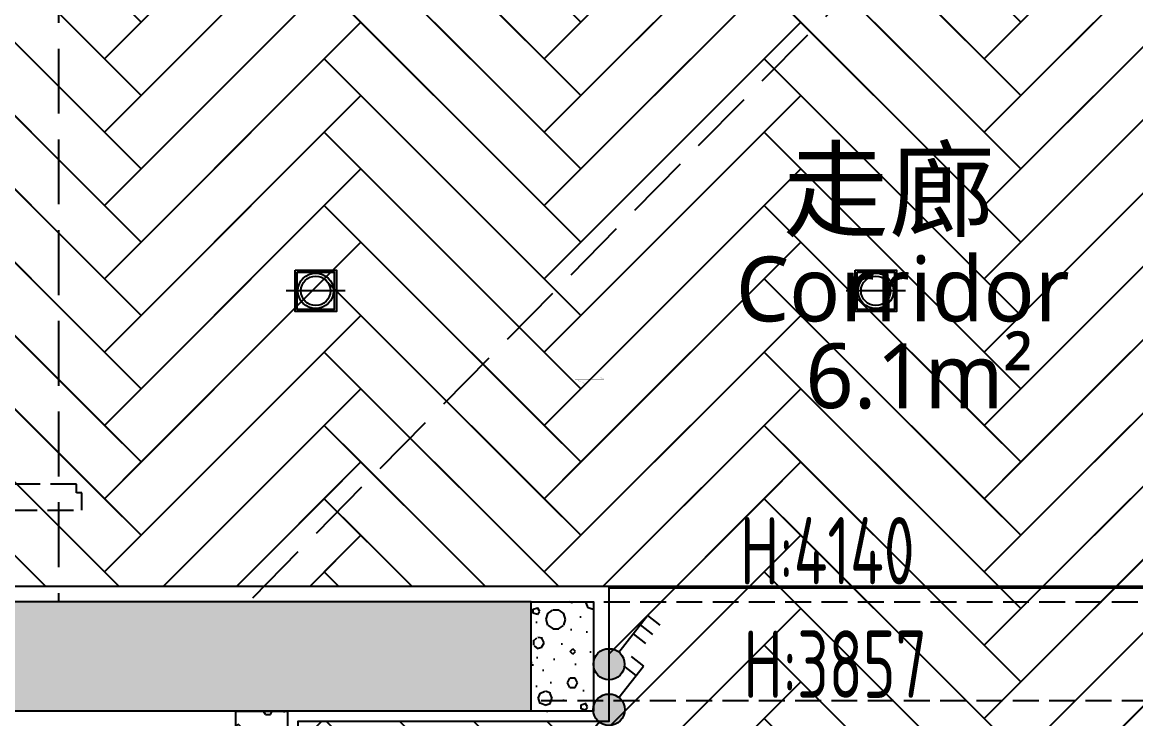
# Model space of a CAD drawing. Header units: millimetres. Extents: x -108767 to 78913, y -380878 to 1470.
# Drawn here: x -31053 to -28905, y -191708 to -190364 of the extents above; entities that cross this region are included whole.
import ezdxf
from ezdxf.enums import TextEntityAlignment as Align
from ezdxf.xclip import XClip

# ---------------------------------------------------------------- set-up
doc = ezdxf.new("R2010")
doc.units = ezdxf.units.MM
doc.header["$LTSCALE"] = 10
doc.header["$XCLIPFRAME"] = 0
doc.linetypes.add('DASH', pattern=[0.35, 0.25, -0.1])
doc.linetypes.add('DOTE', pattern=[2.42, 2, -0.2, 0.02, -0.2])
for name, color, linetype in [('NW-01-wall(原有墙体)', 255, 'Continuous'), ('NW-01wall(新墙体)', 140, 'Continuous'), ('NW-01梁', 4, 'Continuous'), ('NW-03-地面铺装', 8, 'Continuous'), ('NW-04-light(天花灯具)', 1, 'Continuous'), ('NW-04-天花造型粗线', 163, 'Continuous'), ('NW-door(门扇)', 12, 'Continuous'), ('NW-完成面（用于平面）', 43, 'Continuous'), ('NW-开关插座', 117, 'Continuous'), ('NW-开关面板', 147, 'Continuous'), ('平面图', 7, 'Continuous')]:
    doc.layers.add(name, color=color, linetype=linetype)
doc.styles.get("Standard").update_dxf_attribs({"font": ''})
doc.styles.add('TSSD_REIN', font='tssdeng.shx', dxfattribs={"width": 0.7, "bigfont": 'hztxt.shx'})
doc.styles.add('黑体', font='', dxfattribs={"width": 0.8, "height": 3})
doc.styles.get('Standard').set_extended_font_data('SimSun')
doc.styles.get('黑体').set_extended_font_data('Microsoft YaHei')

# ---------------------------------------------------------------- blocks, each defined once
blk = doc.blocks.new('嵌入式射灯1')
at = {"color": 250, "linetype": 'DOTE', "ltscale": 30}
blk.add_line((0, 100), (0, -100), dxfattribs=at)
blk.add_lwpolyline([(-100, 0, 0, 0, 0), (100, 0, 30, 0, 0), (154.9, 0, 0, 0, 0)], format="xyseb", dxfattribs=at)
blk.add_circle((0, 0), 60)
at = {"color": 250}
blk.add_circle((0, 0), 50, dxfattribs=at)
blk = doc.blocks.new('*U243')
at = {"layer": 'NW-04-light(天花灯具)', "color": 1, "ltscale": 15}
blk.add_lwpolyline([(150844.17, -14074.61), (150848.37, -14074.61), (150848.37, -14078.82), (150844.17, -14078.82)], close=True, dxfattribs=at)
at = {"layer": 'NW-04-light(天花灯具)', "color": 8, "ltscale": 15}
blk.add_lwpolyline([(150844.38, -14074.82), (150848.16, -14074.82), (150848.16, -14078.61), (150844.38, -14078.61)], close=True, dxfattribs=at)
at = {"layer": 'NW-04-light(天花灯具)', "color": 1, "linetype": 'DASH', "ltscale": 15, "xscale": 0.03000000000000001, "yscale": 0.03000000000000001, "zscale": 0.03000000000000001, "rotation": 270.0000000002702}
blk.add_blockref('嵌入式射灯1', (150846.27, -14076.71), dxfattribs=at)
blk = doc.blocks.new('_LINKPT1')
blk.add_line((0, 0), (0, 0))
blk = doc.blocks.new('ergwet')
for p, q in [((5135.367, -385.512), (5136.082, -384.797)), ((5137.485, -387.63), (5135.367, -385.512)), ((5135.91, -386.056), (5136.625, -385.341)), ((5136.426, -386.571), (5137.141, -385.856))]:
    blk.add_line(p, q)
blk.add_circle((5138.193, -388.338), 1.001)
for points in [[(5137.192, -388.338), (5137.192, -388.338), (5137.326, -388.839), (5137.326, -387.838)], [(5137.326, -388.839), (5137.326, -387.838), (5137.693, -389.205), (5137.693, -387.471)], [(5137.693, -389.205), (5137.693, -387.471), (5138.193, -389.339), (5138.193, -387.337)], [(5138.694, -389.205), (5138.694, -387.471), (5138.193, -389.339), (5138.193, -387.337)], [(5139.06, -388.839), (5139.06, -387.838), (5138.694, -389.205), (5138.694, -387.471)], [(5139.194, -388.338), (5139.194, -388.338), (5139.06, -388.839), (5139.06, -387.838)]]:
    blk.add_solid(points)
at = {"xscale": 4.805045045043872, "yscale": 4.805045045043872, "zscale": 4.805045045043872, "rotation": 90}
for p in [(5138.193, -387.337), (5137.192, -388.338), (5139.194, -388.338)]:
    blk.add_blockref('_LINKPT1', p, dxfattribs=at)
at = {"width": 0.8, "flags": 9}
blk.add_attdef('A', (5139.194, -388.338), '', height=0.0000961, rotation=90, dxfattribs=at)
blk = doc.blocks.new('*U261')
at = {"layer": 'NW-开关插座', "xscale": 30.1, "yscale": 30.1, "zscale": 30.1}
blk.add_blockref('ergwet', (-154433.7, 13702.9), dxfattribs=at)
blk = doc.blocks.new('eqweqweqweqweqweq')
at = {"layer": 'NW-开关面板'}
h = blk.add_hatch(color=256, dxfattribs=at)
edge = h.paths.add_edge_path()
edge.add_arc((0, 0), 1.011, 0, 360)
for p, q in [((-3.236, 1.806), (-2.521, 2.521)), ((-0.715, 0.715), (-2.521, 2.521)), ((-2.692, 1.262), (-1.977, 1.977)), ((0.715, -0.715), (2.521, -2.521)), ((2.005, -2.005), (2.72, -1.29)), ((2.521, -2.521), (3.236, -1.806))]:
    blk.add_line(p, q, dxfattribs=at)
blk.add_circle((0, 0), 1.011, dxfattribs=at)
blk = doc.blocks.new('*U270')
at = {"layer": 'NW-开关插座', "xscale": 30.1, "yscale": 30.1, "zscale": 30.1}
blk.add_blockref('eqweqweqweqweqweq', (225.9, 2013.9), dxfattribs=at)
blk = doc.blocks.new('GDSGGFDS')
at = {"layer": 'NW-03-地面铺装', "color": 250}
for points in [[(-31318.9, -190010.7), (-31248.2, -189940), (-30823.9, -190364.2), (-30894.6, -190434.9)], [(-30470.4, -190010.7), (-30399.7, -189940), (-29975.4, -190364.2), (-30046.1, -190434.9)], [(-29621.9, -190010.7), (-29551.1, -189940), (-29126.9, -190364.2), (-29197.6, -190434.9)], [(-30894.6, -190434.9), (-30470.4, -190010.7), (-30399.7, -190081.4), (-30823.9, -190505.6)], [(-30046.1, -190434.9), (-29621.9, -190010.7), (-29551.1, -190081.4), (-29975.4, -190505.6)], [(-29197.6, -190434.9), (-28773.3, -190010.7), (-28702.6, -190081.4), (-29126.9, -190505.6)], [(-31318.9, -190152.1), (-31248.2, -190081.4), (-30823.9, -190505.6), (-30894.6, -190576.4)], [(-30470.4, -190152.1), (-30399.7, -190081.4), (-29975.4, -190505.6), (-30046.1, -190576.4)], [(-29621.9, -190152.1), (-29551.1, -190081.4), (-29126.9, -190505.6), (-29197.6, -190576.4)], [(-30894.6, -190576.4), (-30470.4, -190152.1), (-30399.7, -190222.8), (-30823.9, -190647.1)], [(-30046.1, -190576.4), (-29621.9, -190152.1), (-29551.1, -190222.8), (-29975.4, -190647.1)], [(-29197.6, -190576.4), (-28773.3, -190152.1), (-28702.6, -190222.8), (-29126.9, -190647.1)], [(-31318.9, -190293.5), (-31248.2, -190222.8), (-30823.9, -190647.1), (-30894.6, -190717.8)], [(-30470.4, -190293.5), (-30399.7, -190222.8), (-29975.4, -190647.1), (-30046.1, -190717.8)], [(-29621.9, -190293.5), (-29551.1, -190222.8), (-29126.9, -190647.1), (-29197.6, -190717.8)], [(-30894.6, -190717.8), (-30470.4, -190293.5), (-30399.7, -190364.2), (-30823.9, -190788.5)], [(-30046.1, -190717.8), (-29621.9, -190293.5), (-29551.1, -190364.2), (-29975.4, -190788.5)], [(-29197.6, -190717.8), (-28773.3, -190293.5), (-28702.6, -190364.2), (-29126.9, -190788.5)], [(-31318.9, -190434.9), (-31248.2, -190364.2), (-30823.9, -190788.5), (-30894.6, -190859.2)], [(-30470.4, -190434.9), (-30399.7, -190364.2), (-29975.4, -190788.5), (-30046.1, -190859.2)], [(-29621.9, -190434.9), (-29551.1, -190364.2), (-29126.9, -190788.5), (-29197.6, -190859.2)], [(-30894.6, -190859.2), (-30470.4, -190434.9), (-30399.7, -190505.6), (-30823.9, -190929.9)], [(-30046.1, -190859.2), (-29621.9, -190434.9), (-29551.1, -190505.6), (-29975.4, -190929.9)], [(-29197.6, -190859.2), (-28773.3, -190434.9), (-28702.6, -190505.6), (-29126.9, -190929.9)], [(-31318.9, -190576.4), (-31248.2, -190505.6), (-30823.9, -190929.9), (-30894.6, -191000.6)], [(-30470.4, -190576.4), (-30399.7, -190505.6), (-29975.4, -190929.9), (-30046.1, -191000.6)], [(-29621.9, -190576.4), (-29551.1, -190505.6), (-29126.9, -190929.9), (-29197.6, -191000.6)], [(-30894.6, -191000.6), (-30470.4, -190576.4), (-30399.7, -190647.1), (-30823.9, -191071.3)], [(-30046.1, -191000.6), (-29621.9, -190576.4), (-29551.1, -190647.1), (-29975.4, -191071.3)], [(-29197.6, -191000.6), (-28773.3, -190576.4), (-28702.6, -190647.1), (-29126.9, -191071.3)], [(-31318.9, -190717.8), (-31248.2, -190647.1), (-30823.9, -191071.3), (-30894.6, -191142)], [(-30470.4, -190717.8), (-30399.7, -190647.1), (-29975.4, -191071.3), (-30046.1, -191142)], [(-29621.9, -190717.8), (-29551.1, -190647.1), (-29126.9, -191071.3), (-29197.6, -191142)], [(-30894.6, -191142), (-30470.4, -190717.8), (-30399.7, -190788.5), (-30823.9, -191212.7)], [(-30046.1, -191142), (-29621.9, -190717.8), (-29551.1, -190788.5), (-29975.4, -191212.7)], [(-29197.6, -191142), (-28773.3, -190717.8), (-28702.6, -190788.5), (-29126.9, -191212.7)], [(-31318.9, -190859.2), (-31248.2, -190788.5), (-30823.9, -191212.7), (-30894.6, -191283.5)], [(-30470.4, -190859.2), (-30399.7, -190788.5), (-29975.4, -191212.7), (-30046.1, -191283.5)], [(-29621.9, -190859.2), (-29551.1, -190788.5), (-29126.9, -191212.7), (-29197.6, -191283.5)], [(-30894.6, -191283.5), (-30470.4, -190859.2), (-30399.7, -190929.9), (-30823.9, -191354.2)], [(-30046.1, -191283.5), (-29621.9, -190859.2), (-29551.1, -190929.9), (-29975.4, -191354.2)], [(-29197.6, -191283.5), (-28773.3, -190859.2), (-28702.6, -190929.9), (-29126.9, -191354.2)], [(-31318.9, -191000.6), (-31248.2, -190929.9), (-30823.9, -191354.2), (-30894.6, -191424.9)], [(-30470.4, -191000.6), (-30399.7, -190929.9), (-29975.4, -191354.2), (-30046.1, -191424.9)], [(-29621.9, -191000.6), (-29551.1, -190929.9), (-29126.9, -191354.2), (-29197.6, -191424.9)], [(-30894.6, -191424.9), (-30470.4, -191000.6), (-30399.7, -191071.3), (-30823.9, -191495.6)], [(-30046.1, -191424.9), (-29621.9, -191000.6), (-29551.1, -191071.3), (-29975.4, -191495.6)], [(-29197.6, -191424.9), (-28773.3, -191000.6), (-28702.6, -191071.3), (-29126.9, -191495.6)], [(-31318.9, -191142), (-31248.2, -191071.3), (-30823.9, -191495.6), (-30894.6, -191566.3)], [(-30470.4, -191142), (-30399.7, -191071.3), (-29975.4, -191495.6), (-30046.1, -191566.3)], [(-29621.9, -191142), (-29551.1, -191071.3), (-29126.9, -191495.6), (-29197.6, -191566.3)], [(-30894.6, -191566.3), (-30470.4, -191142), (-30399.7, -191212.7), (-30823.9, -191637)], [(-30046.1, -191566.3), (-29621.9, -191142), (-29551.1, -191212.7), (-29975.4, -191637)], [(-29197.6, -191566.3), (-28773.3, -191142), (-28702.6, -191212.7), (-29126.9, -191637)], [(-31318.9, -191283.5), (-31248.2, -191212.7), (-30823.9, -191637), (-30894.6, -191707.7)], [(-30470.4, -191283.5), (-30399.7, -191212.7), (-29975.4, -191637), (-30046.1, -191707.7)], [(-29621.9, -191283.5), (-29551.1, -191212.7), (-29126.9, -191637), (-29197.6, -191707.7)], [(-30894.6, -191707.7), (-30470.4, -191283.5), (-30399.7, -191354.2), (-30823.9, -191778.4)], [(-30046.1, -191707.7), (-29621.9, -191283.5), (-29551.1, -191354.2), (-29975.4, -191778.4)], [(-29197.6, -191707.7), (-28773.3, -191283.5), (-28702.6, -191354.2), (-29126.9, -191778.4)], [(-31318.9, -191424.9), (-31248.2, -191354.2), (-30823.9, -191778.4), (-30894.6, -191849.1)], [(-30470.4, -191424.9), (-30399.7, -191354.2), (-29975.4, -191778.4), (-30046.1, -191849.1)], [(-29621.9, -191424.9), (-29551.1, -191354.2), (-29126.9, -191778.4), (-29197.6, -191849.1)], [(-30046.1, -191849.1), (-29621.9, -191424.9), (-29551.1, -191495.6), (-29975.4, -191919.9)], [(-29197.6, -191849.1), (-28773.3, -191424.9), (-28702.6, -191495.6), (-29126.9, -191919.9)], [(-29621.9, -191566.3), (-29551.1, -191495.6), (-29126.9, -191919.9), (-29197.6, -191990.6)], [(-30895.4, -191991.3), (-30471.1, -191567), (-30400.4, -191637.8), (-30824.7, -192062)], [(-30046.1, -191990.6), (-29621.9, -191566.3), (-29551.1, -191637), (-29975.4, -192061.3)], [(-29197.6, -191990.6), (-28773.3, -191566.3), (-28702.6, -191637), (-29126.9, -192061.3)], [(-30471.1, -191708.5), (-30400.4, -191637.8), (-29976.1, -192062), (-30046.9, -192132.7)], [(-29621.9, -191707.7), (-29551.1, -191637), (-29126.9, -192061.3), (-29197.6, -192132)], [(-30046.1, -192132), (-29621.9, -191707.7), (-29551.1, -191778.4), (-29975.4, -192202.7)]]:
    blk.add_lwpolyline(points, close=True, dxfattribs=at)

msp = doc.modelspace()

# ---------------------------------------------------------------- hatches: boundary and pattern name
at = {"layer": 'NW-01-wall(原有墙体)'}
h = msp.add_hatch(color=250, dxfattribs=at)
h.dxf.hatch_style = 1
h.paths.add_polyline_path([(-30071.3, -191482.5), (-30731.3, -191482.5), (-31563.3, -191482.5), (-31563.3, -191693.5), (-31313.3, -191693.5), (-31313.3, -191693.5), (-30321.3, -191693.5), (-30071.3, -191693.5)])
at = {"layer": '平面图'}
h = msp.add_hatch(dxfattribs=at)
h.set_pattern_fill('14砌块砖隔墙', color=250, scale=184.459189, style=0, pattern_type=2)
h.set_pattern_definition([(0, (54.42, -95.16), (92.2296, 184.45919), [0, -184.45919]), (0, (-53.5, -120.06), (92.2296, 184.45919), [0, -184.45919]), (0, (6.46, -121.9), (92.2296, 184.45919), [0, -184.45919]), (0, (71.94, -67.49), (92.2296, 184.45919), [0, -184.45919]), (0, (-4.61, -131.13), (92.2296, 184.45919), [0, -184.45919]), (0, (90.39, 48.72), (92.2296, 184.45919), [0, -184.45919]), (0, (34.12, 33.97), (92.2296, 184.45919), [0, -184.45919]), (0, (63.64, 10.9), (92.2296, 184.45919), [0, -184.45919]), (0, (-86.7, 7.22), (92.2296, 184.45919), [0, -184.45919]), (0, (3.69, -1.08), (92.2296, 184.45919), [0, -184.45919]), (0, (-31.36, -48.12), (92.2296, 184.45919), [0, -184.45919]), (0, (-29.51, -117.29), (92.2296, 184.45919), [0, -184.45919]), (0, (39.66, -124.67), (92.2296, 184.45919), [0, -184.45919]), (0, (90.39, -43.5), (92.2296, 184.45919), [0, -184.45919]), (0, (-82.08, -72.1), (92.2296, 184.45919), [0, -184.45919]), (0, (-66.4, -40.74), (92.2296, 184.45919), [0, -184.45919]), (0, (5.53, -53.65), (92.2296, 184.45919), [0, -184.45919]), (0, (-20.29, -80.4), (92.2296, 184.45919), [0, -184.45919]), (0, (-35.05, -19.53), (92.2296, 184.45919), [0, -184.45919]), (0, (-11.99, 49.64), (92.2296, 184.45919), [0, -184.45919]), (0, (-74.7, -110.83), (92.2296, 184.45919), [0, -184.45919]), (0, (26.75, 11.83), (92.2296, 184.45919), [0, -184.45919]), (0, (-59.03, 14.6), (92.2296, 184.45919), [0, -184.45919]), (0, (-73.78, 38.58), (92.2296, 184.45919), [0, -184.45919]), (130.601294, (79.054, -9.031), (-461.1479683, 553.37757044), [8.09824, -3393.1611]), (18.434949, (65.878, -5.517), (461.1479726, 184.4591883), [8.33302, -1158.28932]), (90, (65.88, -13.42), (92.229595, 184.45919), [7.9054, -361.01297]), (161.565051, (73.784, -16.058), (-461.1479766, 184.459176), [8.33302, -1158.28932]), (53.130102, (73.784, -16.058), (92.229595, 184.459189), [8.78377, -913.51216]), (135, (80.81, -110.044), (-92.229606, 184.459177), [7.45328, -514.2761]), (45, (70.27, -110.044), (92.229594, 184.459189), [7.45328, -514.2761]), (135, (75.54, -115.314), (-92.229606, 184.459177), [7.45328, -514.2761]), (45, (75.54, -115.314), (92.229594, 184.459189), [7.45328, -514.2761]), (116.56505, (-7.9, 13.8), (-1e-05, 368.91837), [9.82055, -196.41107]), (180, (-12.3, 22.6), (-92.2296, 184.45919), [10.54053, -173.91866]), (63.43495, (-27.23, 13.8), (1e-07, 368.91838), [9.82055, -196.41107]), (116.56505, (-22.84, 5.02), (-1e-05, 368.91837), [9.82055, -196.41107]), (0, (-22.84, 5.02), (92.2296, 184.45919), [10.54053, -173.91866]), (63.43495, (-12.3, 5.02), (1e-07, 368.91838), [9.82055, -196.41107]), (107.102728, (61.4864, -48.5576), (-276.6887736, 922.29594868), [11.94722, -5005.8852]), (143.972626, (57.973, -37.139), (-1752.362276, 1291.2143235), [11.94722, -2496.96889]), (180, (48.31, -30.11), (-92.2296, 184.45919), [11.4189, -173.04028]), (36.027373, (27.23, -37.139), (1752.3622853, 1291.2143111), [11.94722, -2496.96889]), (71.565051, (23.716, -47.68), (276.6887854, 922.2959447), [11.11069, -1155.51165]), (107.102728, (27.23, -59.098), (-276.6887736, 922.29594868), [11.94722, -5005.8852]), (143.972626, (36.892, -66.125), (-1752.362276, 1291.2143235), [11.94722, -2496.96889]), (0, (36.9, -66.13), (92.2296, 184.45919), [11.4189, -173.04028]), (36.027373, (48.311, -66.125), (1752.3622853, 1291.2143111), [11.94722, -2496.96889]), (71.565051, (57.973, -59.098), (276.6887854, 922.2959447), [11.11069, -1155.51165]), (150.255118, (63.243, 37.523), (-276.6887842, 184.4591867), [7.0817, -1480.07582]), (90, (57.09, 34.01), (92.229595, 184.45919), [7.02702, -361.89135]), (29.744881, (57.095, 34.01), (276.6887837, 184.4591882), [7.0817, -1480.07582]), (116.56505, (20.2, -93.35), (-1e-05, 368.91837), [9.82055, -196.41107]), (168.690067, (15.81, -84.571), (-830.0663521, 184.4591846), [8.95772, -1872.16411]), (41.185925, (0, -88.963), (2305.7398558, 2029.05106764), [9.33728, -3912.31871]), (90, (0, -97.75), (92.229595, 184.45919), [8.78377, -360.1346]), (138.814074, (7.027, -103.895), (-2305.7398288, 2029.0510983), [9.33728, -3912.31871]), (16.699244, (7.027, -103.895), (3043.57661373, 922.29594078), [9.17053, -3842.45037]), (60.945396, (15.811, -101.26), (92.22959487, 184.45918847), [9.04345, -3789.20364]), (109.983106, (-57.0945, -16.058), (-461.14797504, 1291.2143218), [10.28114, -4307.79774]), (155.556045, (-60.608, -6.3955), (-1198.98473437, 553.3775561), [10.61347, -4447.04414]), (24.4439547, (-79.932, -6.3955), (1198.9847304, 553.37756493), [10.61347, -4447.04414]), (70.0168934, (-83.446, -16.058), (461.1479747, 1291.214322), [10.28114, -4307.79774]), (109.983106, (-79.932, -25.72), (-461.14797504, 1291.2143218), [10.28114, -4307.79774]), (160.016893, (-70.27, -29.233), (-461.1479749, 184.4591814), [10.28114, -2148.75827]), (19.9831065, (-70.27, -29.233), (461.147972, 184.4591895), [10.28114, -2148.75827]), (70.0168934, (-60.608, -25.72), (461.1479747, 1291.214322), [10.28114, -4307.79774]), (122.005383, (11.419, -32.747), (-92.2296072, 184.4591801), [8.2866, -1731.89791]), (18.434949, (-0.878, -28.355), (461.1479726, 184.4591883), [8.33302, -1158.28932]), (90, (-0.88, -36.26), (92.229595, 184.45919), [7.9054, -361.01297]), (161.565051, (7.027, -38.895), (-461.1479766, 184.459176), [8.33302, -1158.28932]), (54.462322, (7.027, -38.895), (645.6071612, 922.2959445), [7.55608, -3165.99978]), (116.56505, (-42.16, -77.54), (-1e-05, 368.91837), [9.82055, -196.41107]), (180, (-46.55, -68.76), (-92.2296, 184.45919), [9.66215, -174.79703]), (59.036243, (-61.486, -77.544), (92.2295948, 184.4591881), [10.24355, -2140.9016]), (120.963756, (-56.216, -86.328), (-92.2296071, 184.4591806), [10.24355, -2140.9016]), (0, (-56.22, -86.33), (92.2296, 184.45919), [9.66215, -174.79703]), (63.43495, (-46.55, -86.33), (1e-07, 368.91838), [9.82055, -196.41107])])
h.paths.add_polyline_path([(-29950.8, -191482.5), (-30070.8, -191482.5), (-30071.8, -191693.5), (-29951.8, -191693.5)])
h = msp.add_hatch(dxfattribs=at)
h.set_pattern_fill('14砌块砖隔墙', color=250, scale=184.459189, style=0, pattern_type=2)
h.set_pattern_definition([(0, (54.42, -56.26), (92.2296, 184.45919), [0, -184.45919]), (0, (-53.5, -81.16), (92.2296, 184.45919), [0, -184.45919]), (0, (6.46, -83), (92.2296, 184.45919), [0, -184.45919]), (0, (71.94, -28.6), (92.2296, 184.45919), [0, -184.45919]), (0, (-4.61, -92.23), (92.2296, 184.45919), [0, -184.45919]), (0, (90.39, 87.62), (92.2296, 184.45919), [0, -184.45919]), (0, (34.12, 72.86), (92.2296, 184.45919), [0, -184.45919]), (0, (63.64, 49.8), (92.2296, 184.45919), [0, -184.45919]), (0, (-86.7, 46.11), (92.2296, 184.45919), [0, -184.45919]), (0, (3.69, 37.81), (92.2296, 184.45919), [0, -184.45919]), (0, (-31.36, -9.22), (92.2296, 184.45919), [0, -184.45919]), (0, (-29.51, -78.4), (92.2296, 184.45919), [0, -184.45919]), (0, (39.66, -85.77), (92.2296, 184.45919), [0, -184.45919]), (0, (90.39, -4.61), (92.2296, 184.45919), [0, -184.45919]), (0, (-82.08, -33.2), (92.2296, 184.45919), [0, -184.45919]), (0, (-66.4, -1.84), (92.2296, 184.45919), [0, -184.45919]), (0, (5.53, -14.76), (92.2296, 184.45919), [0, -184.45919]), (0, (-20.29, -41.5), (92.2296, 184.45919), [0, -184.45919]), (0, (-35.05, 19.37), (92.2296, 184.45919), [0, -184.45919]), (0, (-11.99, 88.54), (92.2296, 184.45919), [0, -184.45919]), (0, (-74.7, -71.94), (92.2296, 184.45919), [0, -184.45919]), (0, (26.75, 50.73), (92.2296, 184.45919), [0, -184.45919]), (0, (-59.03, 53.5), (92.2296, 184.45919), [0, -184.45919]), (0, (-73.78, 77.47), (92.2296, 184.45919), [0, -184.45919]), (130.601294, (79.054, 29.865), (-461.1479683, 553.37757044), [8.09824, -3393.1611]), (18.434949, (65.878, 33.378), (461.1479726, 184.4591883), [8.33302, -1158.28932]), (90, (65.88, 25.47), (92.229595, 184.45919), [7.9054, -361.01297]), (161.565051, (73.784, 22.838), (-461.1479766, 184.459176), [8.33302, -1158.28932]), (53.130102, (73.784, 22.838), (92.229595, 184.459189), [8.78377, -913.51216]), (135, (80.81, -71.15), (-92.229606, 184.459177), [7.45328, -514.2761]), (45, (70.27, -71.15), (92.229594, 184.459189), [7.45328, -514.2761]), (135, (75.54, -76.42), (-92.229606, 184.459177), [7.45328, -514.2761]), (45, (75.54, -76.42), (92.229594, 184.459189), [7.45328, -514.2761]), (116.56505, (-7.9, 52.7), (-1e-05, 368.91837), [9.82055, -196.41107]), (180, (-12.3, 61.49), (-92.2296, 184.45919), [10.54053, -173.91866]), (63.43495, (-27.23, 52.7), (1e-07, 368.91838), [9.82055, -196.41107]), (116.56505, (-22.84, 43.92), (-1e-05, 368.91837), [9.82055, -196.41107]), (0, (-22.84, 43.92), (92.2296, 184.45919), [10.54053, -173.91866]), (63.43495, (-12.3, 43.92), (1e-07, 368.91838), [9.82055, -196.41107]), (107.102728, (61.4864, -9.662), (-276.6887736, 922.29594868), [11.94722, -5005.8852]), (143.972626, (57.973, 1.757), (-1752.362276, 1291.2143235), [11.94722, -2496.96889]), (180, (48.31, 8.78), (-92.2296, 184.45919), [11.4189, -173.04028]), (36.027373, (27.23, 1.757), (1752.3622853, 1291.2143111), [11.94722, -2496.96889]), (71.565051, (23.716, -8.784), (276.6887854, 922.2959447), [11.11069, -1155.51165]), (107.102728, (27.23, -20.203), (-276.6887736, 922.29594868), [11.94722, -5005.8852]), (143.972626, (36.892, -27.23), (-1752.362276, 1291.2143235), [11.94722, -2496.96889]), (0, (36.9, -27.23), (92.2296, 184.45919), [11.4189, -173.04028]), (36.027373, (48.311, -27.23), (1752.3622853, 1291.2143111), [11.94722, -2496.96889]), (71.565051, (57.973, -20.203), (276.6887854, 922.2959447), [11.11069, -1155.51165]), (150.255118, (63.243, 76.419), (-276.6887842, 184.4591867), [7.0817, -1480.07582]), (90, (57.09, 72.905), (92.229595, 184.45919), [7.02702, -361.89135]), (29.744881, (57.095, 72.905), (276.6887837, 184.4591882), [7.0817, -1480.07582]), (116.56505, (20.2, -54.46), (-1e-05, 368.91837), [9.82055, -196.41107]), (168.690067, (15.81, -45.676), (-830.0663521, 184.4591846), [8.95772, -1872.16411]), (41.185925, (0, -50.0675), (2305.7398558, 2029.05106764), [9.33728, -3912.31871]), (90, (0, -58.85), (92.229595, 184.45919), [8.78377, -360.1346]), (138.814074, (7.027, -65), (-2305.7398288, 2029.0510983), [9.33728, -3912.31871]), (16.699244, (7.027, -65), (3043.57661373, 922.29594078), [9.17053, -3842.45037]), (60.945396, (15.811, -62.365), (92.22959487, 184.45918847), [9.04345, -3789.20364]), (109.983106, (-57.0945, 22.838), (-461.14797504, 1291.2143218), [10.28114, -4307.79774]), (155.556045, (-60.608, 32.5), (-1198.98473437, 553.3775561), [10.61347, -4447.04414]), (24.4439547, (-79.932, 32.5), (1198.9847304, 553.37756493), [10.61347, -4447.04414]), (70.0168934, (-83.446, 22.838), (461.1479747, 1291.214322), [10.28114, -4307.79774]), (109.983106, (-79.932, 13.176), (-461.14797504, 1291.2143218), [10.28114, -4307.79774]), (160.016893, (-70.27, 9.662), (-461.1479749, 184.4591814), [10.28114, -2148.75827]), (19.9831065, (-70.27, 9.662), (461.147972, 184.4591895), [10.28114, -2148.75827]), (70.0168934, (-60.608, 13.176), (461.1479747, 1291.214322), [10.28114, -4307.79774]), (122.005383, (11.419, 6.149), (-92.2296072, 184.4591801), [8.2866, -1731.89791]), (18.434949, (-0.878, 10.54), (461.1479726, 184.4591883), [8.33302, -1158.28932]), (90, (-0.88, 2.635), (92.229595, 184.45919), [7.9054, -361.01297]), (161.565051, (7.027, 0), (-461.1479766, 184.459176), [8.33302, -1158.28932]), (54.462322, (7.027, 0), (645.6071612, 922.2959445), [7.55608, -3165.99978]), (116.56505, (-42.16, -38.65), (-1e-05, 368.91837), [9.82055, -196.41107]), (180, (-46.55, -29.86), (-92.2296, 184.45919), [9.66215, -174.79703]), (59.036243, (-61.486, -38.649), (92.2295948, 184.4591881), [10.24355, -2140.9016]), (120.963756, (-56.216, -47.432), (-92.2296071, 184.4591806), [10.24355, -2140.9016]), (0, (-56.22, -47.43), (92.2296, 184.45919), [9.66215, -174.79703]), (63.43495, (-46.55, -47.43), (1e-07, 368.91838), [9.82055, -196.41107])])
h.paths.add_polyline_path([(-30541.3, -192601.5), (-30641.3, -192601.5), (-30641.3, -191693.5), (-30541.3, -191693.5)])
h.paths.add_polyline_path([(-30541.3, -192501.5), (-30391.3, -192501.5), (-30391.3, -192601.5), (-30541.3, -192601.5)])
h.paths.add_polyline_path([(-30491.3, -192601.5), (-30391.3, -192601.5), (-30391.3, -193041.5), (-30491.3, -193041.5)])

# ---------------------------------------------------------------- linework, layer by layer
at = {"layer": 'NW-01-wall(原有墙体)'}
for p, q in [((-30071.3, -191482.5), (-31563.3, -191482.5)), ((-30071.3, -191693.5), (-30071.3, -191482.5)), ((-30321.3, -191693.5), (-31563.3, -191693.5)), ((-30071.3, -191693.5), (-30321.3, -191693.5))]:
    msp.add_line(p, q, dxfattribs=at)
at = {"layer": 'NW-01wall(新墙体)'}
for points in [[(-30071.3, -191482.5), (-29951.3, -191482.5), (-29951.3, -191693.5), (-30071.3, -191693.5)], [(-30541.3, -192601.5), (-30641.3, -192601.5), (-30641.3, -191693.5), (-30541.3, -191693.5)]]:
    msp.add_lwpolyline(points, close=True, dxfattribs=at)
at = {"layer": 'NW-01梁', "linetype": 'DASH', "ltscale": 50}
msp.add_line((-29047.3, -189890.5), (-30616.3, -191482.5), dxfattribs=at)
msp.add_lwpolyline([(-31233.3, -189890.5), (-30983.3, -189890.5), (-30983.3, -191482.5), (-31233.3, -191482.5)], close=True, dxfattribs=at)
at = {"layer": 'NW-01梁', "linetype": 'DASH', "ltscale": 20}
msp.add_lwpolyline([(-30071.3, -191482.5), (-28742.3, -191482.5), (-28742.3, -191673.5), (-30071.3, -191673.5)], close=True, dxfattribs=at)
at = {"layer": 'NW-04-天花造型粗线', "color": 251}
for p, q in [((-29921.3, -191452.5), (-28772.3, -191452.5)), ((-29921.3, -191455.5), (-28772.3, -191455.5))]:
    msp.add_line(p, q, dxfattribs=at)
at = {"layer": 'NW-04-天花造型粗线', "color": 250, "const_width": 0.162}
msp.add_lwpolyline([(-29949.7, -191043.4), (-29931.4, -191052.8), (-29986.6, -191052.8), (-29967.2, -191061.8)], dxfattribs=at)
at = {"layer": 'NW-door(门扇)', "color": 8, "linetype": 'DASH', "ltscale": 20}
msp.add_lwpolyline([(-32044.3, -191255.4), (-32044.3, -191272.4), (-32054.3, -191272.4), (-32054.3, -191305.4), (-30938.3, -191305.4), (-30938.3, -191272.4), (-30948.3, -191272.4), (-30948.3, -191255.4)], close=True, dxfattribs=at)
at = {"layer": 'NW-完成面（用于平面）'}
msp.add_lwpolyline([(-31073.2, -191452.5), (-29921.3, -191452.5), (-29921.3, -191713.5), (-30521.3, -191713.5), (-30521.3, -192483.5), (-30371.3, -192483.5), (-30371.3, -193021.5), (-29921.3, -193021.5), (-29921.3, -193538.5)], dxfattribs=at)

# ---------------------------------------------------------------- block references
at = {"layer": 'NW-03-地面铺装'}
ref = msp.add_blockref('GDSGGFDS', (0, 0), dxfattribs=at)
XClip(ref).set_block_clipping_path([(-32054.2528974363, -190312.4724403678), (-32051.2528974391, -191452.4724403794), (-31006.7196699437, -191452.4724403794), (-31006.7196699504, -191442.4724403689), (-30971.7196708461, -191442.4724407299), (-30971.7196708461, -191432.4724403736), (-30956.7196707429, -191432.4724403736), (-30956.7196707429, -191452.4724403794), (-29921.2528974393, -191452.4724403794), (-29921.2528974393, -191713.4724403793), (-30521.2528974393, -191713.4724403793), (-30521.2528974393, -192483.4724403797), (-30371.2528974395, -192483.4724403797), (-30371.2528974395, -193021.4724403799), (-29921.2528974393, -193021.4724403799), (-29921.2528974393, -193538.4724403797), (-28892.2528973914, -193538.4724403797), (-28892.2528973914, -192630.9724403794), (-28853.2528974393, -192630.9724403794), (-28853.2528974393, -192610.9724403794), (-28892.2528973914, -192610.9724403794), (-28892.2528973914, -192560.9724403794), (-28853.2528974393, -192560.9724403794), (-28853.2528974393, -191703.4724403797), (-28773.3258569759, -191707.7228517465), (-28772.2528974393, -191296.4724403797), (-28775.2528974393, -191296.4724403797), (-28775.2528974393, -191286.4724403797), (-28534.0582369719, -191286.4724403797), (-28534.0582369719, -190440.4724403794), (-28775.2528974393, -190440.4724403794), (-28775.2528974393, -190430.4724403794), (-28772.2528974393, -190430.4724403794), (-28772.2528974393, -189910.4724403794), (-29327.2528974393, -189910.4724403794), (-29327.2528974393, -189763.4724403794), (-29332.2528974393, -189763.4724403794), (-29332.2528974393, -189737.4724403794), (-29327.2528974393, -189737.4724403794), (-29327.2528974393, -189740.4724403794), (-29297.2528974393, -189740.4724403794), (-29297.2528974393, -184285.4724403794), (-33304.2528974392, -184285.4724403794), (-33304.2528974392, -184972.4724403794), (-33324.2528974392, -184972.4724403794), (-33324.2528974392, -185782.4724403794), (-33304.2528974392, -185782.4724403794), (-33304.2528974392, -186362.4724403794), (-33324.2528974392, -186362.4724403794), (-33324.2528974392, -189257.4724403794), (-33304.2528974392, -189257.4724403794), (-33304.2528974392, -189740.4724403794), (-33054.2528974506, -189740.4724403794), (-33054.2528974506, -190112.4724403925), (-33064.1757693088, -190112.4724403925), (-33064.1757693088, -190182.4724403925), (-33054.2528974506, -190182.4724403925), (-32054.2528974363, -190182.4724403925)])
at = {"layer": 'NW-04-light(天花灯具)', "xscale": 19.008, "yscale": 19.008, "zscale": 19.008}
for p in [(-2897772.9, 76687.7), (-2896692.6, 76687.7)]:
    msp.add_blockref('*U243', p, dxfattribs=at)
at = {"layer": 'NW-开关插座', "rotation": 276.6842996492062}
for name, p, xscale, yscale, zscale in [('*U261', (-31944.7, -191613), 0.9984580498866208, 0.9984580498866208, 0.9984580498866208), ('*U270', (-31944.7, -191700.8), 0.9984580498866207, 0.9984580498866207, 0.9984580498866207)]:
    msp.add_blockref(name, p, dxfattribs=dict(at, xscale=xscale, yscale=yscale, zscale=zscale))

# ---------------------------------------------------------------- texts
at = {"color": 40, "style": '黑体'}
for s, height, p in [('走廊', 150, (-29381.1, -190762.3)), ('Corridor', 125, (-29354.8, -190941.4)), ('6.1m²', 125, (-29322.8, -191108.9))]:
    msp.add_text(s, height=height, dxfattribs=at).set_placement(p, align=Align.CENTER)
at = {"layer": 'NW-01梁', "color": 251, "style": 'TSSD_REIN', "width": 0.7}
for s, p in [('H:4140', (-29668.5, -191448.9)), ('H:3857', (-29661.8, -191667.8))]:
    msp.add_text(s, height=130, dxfattribs=at).set_placement(p)

doc.saveas('drawing.dxf')
